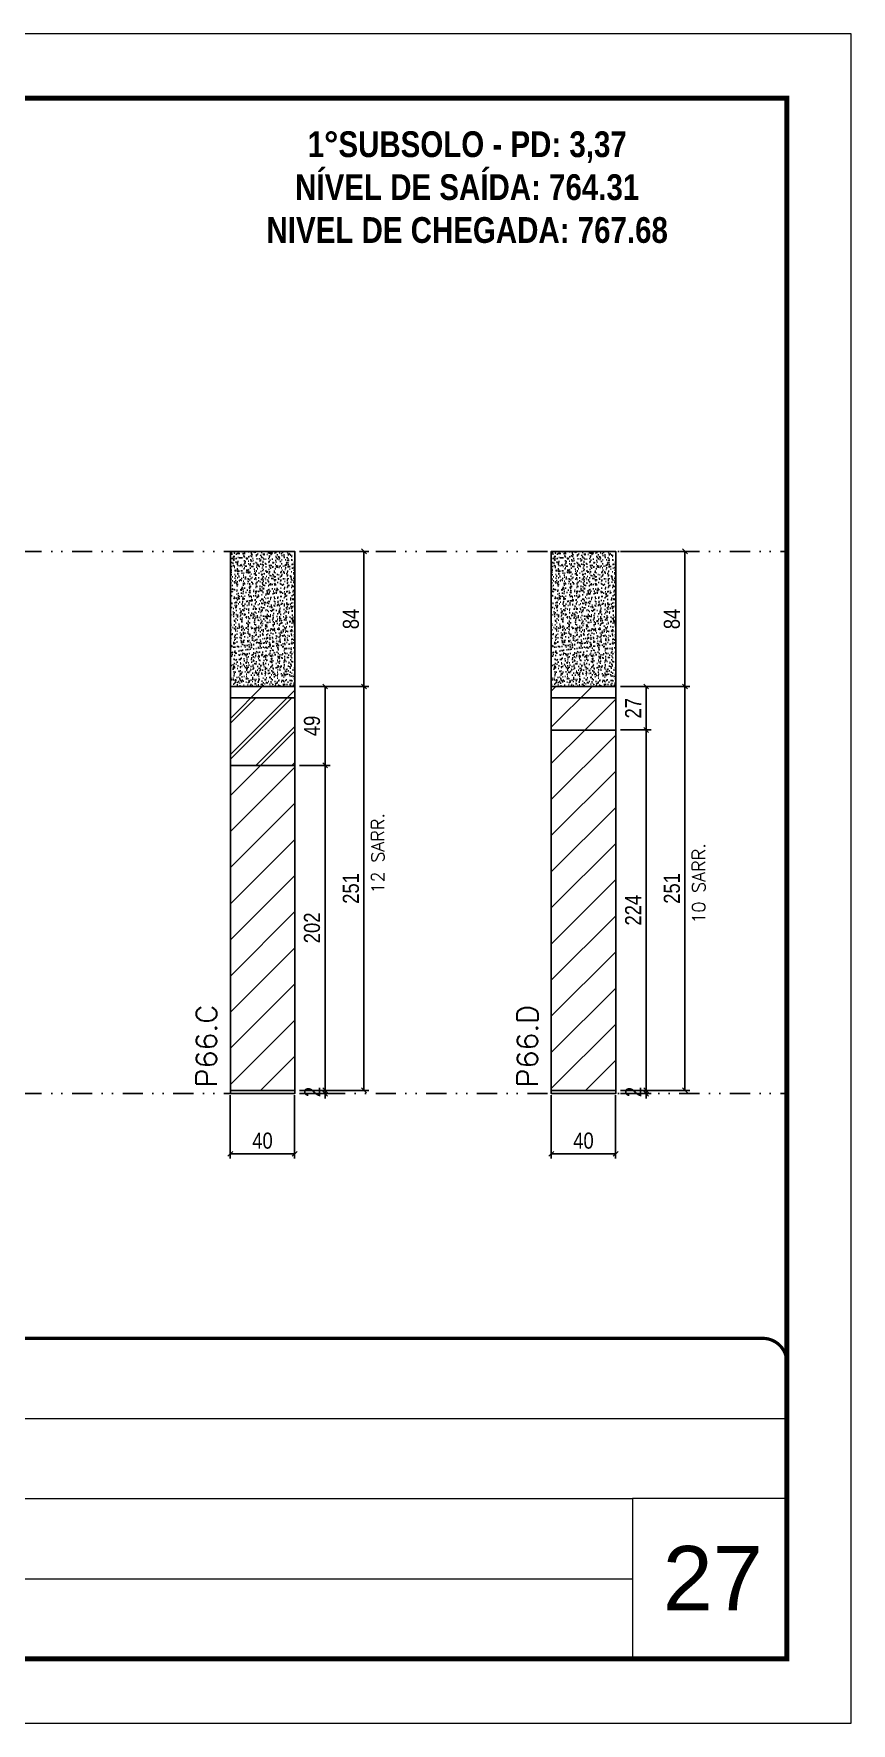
# Model space of a CAD drawing. Extents: x 2949 to 9230, y 1140 to 12527.
# Drawn here: x 7109 to 7618, y 4585 to 5635 of the extents above; entities that cross this region are included whole.
import ezdxf

# ---------------------------------------------------------------- set-up
doc = ezdxf.new("R2010")
doc.units = 0
for name, pattern in [('CONTINUO', [0]), ('DASHED', [0.75, 0.5, -0.25]), ('DIVIDE2', [0.625, 0.25, -0.125, 0, -0.125, 0, -0.125])]:
    doc.linetypes.add(name, pattern=pattern)
for name, color, linetype, lineweight in [('CARIMBO', 255, 'Continuous', 9), ('Folhas', 255, 'Continuous', 9), ('Hachura', 251, 'Continuous', 9), ('SARRAFO DE PRESSAO', 251, 'DASHED', 9), ('Texto Seção', 7, 'Continuous', 15)]:
    doc.layers.add(name, color=color, linetype=linetype, lineweight=lineweight)
for name, color, linetype in [('COTA', 241, 'Continuous'), ('NOMENCLATURA', 7, 'Continuous'), ('Nível', 160, 'Continuous'), ('Painéis', 200, 'Continuous'), ('SARR_2.2x7', 40, 'Continuous')]:
    doc.layers.add(name, color=color, linetype=linetype)
doc.styles.add('ARIAL', font='arial.ttf')
doc.styles.add('COTA TECNICA', font='techl___.ttf', dxfattribs={"height": 10})
doc.styles.add('COTA TECNICA-50', font='techl___.ttf', dxfattribs={"height": 10})
doc.styles.add('REGUA-120', font='ROMANS.shx', dxfattribs={"height": 15})
doc.styles.add('ROMANC', font='techb___.ttf', dxfattribs={"height": 2.5})
doc.styles.add('ROMANS', font='romans.shx')
doc.dimstyles.new('COTA PAINEL-50', dxfattribs={"dimtxt": 10, "dimasz": 3, "dimexe": 3, "dimexo": 3, "dimgap": 3, "dimtad": 1, "dimdec": 1, "dimzin": 12, "dimdsep": 46, "dimtxsty": 'COTA TECNICA-50', "dimblk1": 'OBLIQUE', "dimblk2": 'OBLIQUE', "dimsah": 1, "dimcen": 0.9, "dimclrd": 4, "dimclre": 4, "dimclrt": 240, "dimadec": 1, "dimazin": 3, "dimtfac": 1, "dimtdec": 1, "dimtmove": 0, "dimatfit": 3, "dimfxl": 1, "dimtolj": 1, "dimtzin": 12, "dimarcsym": 0})
doc.dimstyles.new('PAINEL', dxfattribs={"dimtxt": 10, "dimasz": 3, "dimexe": 3, "dimexo": 3, "dimgap": 3, "dimtad": 1, "dimdec": 1, "dimzin": 12, "dimdsep": 46, "dimtxsty": 'COTA TECNICA', "dimblk1": 'OBLIQUE', "dimblk2": 'OBLIQUE', "dimsah": 1, "dimcen": 0.9, "dimclrd": 4, "dimclre": 4, "dimclrt": 240, "dimadec": 1, "dimazin": 3, "dimtfac": 1, "dimtdec": 1, "dimtmove": 0, "dimatfit": 3, "dimfxl": 1, "dimtolj": 1, "dimtzin": 12, "dimarcsym": 0})
pattern_1 = [(45, (-126071.967, -22713.47), (-11.2253202, 11.2253202), [])]

# ---------------------------------------------------------------- blocks, each defined once
blk = doc.blocks.new('9999999999')
at = {"color": 30, "linetype": 'CONTINUO'}
for p, q in [((98564.6, 34379.6), (99584, 34379.6)), ((98564.6, 34329.8), (99488, 34329.8)), ((99584, 34329.8), (99488, 34329.8)), ((99488, 34329.8), (99488, 34230.2)), ((98564.6, 34280), (99488, 34280))]:
    blk.add_line(p, q, dxfattribs=at)
at = {"color": 30, "linetype": 'CONTINUO', "const_width": 2}
blk.add_lwpolyline([(99584, 34230.2), (99584, 34414.4, 0.414214), (99569, 34429.4), (98229, 34429.4, 0.414214), (98214, 34414.4), (98214, 34245.2, 0.414214), (98229, 34230.2), (99584, 34230.2)], format="xyb", dxfattribs=at)
at = {"layer": 'Folhas'}
blk.add_lwpolyline([(98139, 34190.2), (99624, 34190.2), (99624, 35240.2), (98139, 35240.2)], close=True, dxfattribs=at)
at = {"layer": 'Folhas', "color": 30, "const_width": 3}
blk.add_lwpolyline([(98214, 34230.2), (99584, 34230.2), (99584, 35200.2), (98214, 35200.2)], close=True, dxfattribs=at)
blk = doc.blocks.new('_Oblique')
at = {"color": 0, "linetype": 'ByBlock', "lineweight": -2}
blk.add_line((-0.5, -0.5), (0.5, 0.5), dxfattribs=at)
blk = doc.blocks.new('*D1502')
at = {"layer": 'COTA', "color": 4, "lineweight": -2, "transparency": 16777216}
for p, q in [((7231.6, 4975.6), (7231.6, 4936.2)), ((7271.6, 4975.6), (7271.6, 4936.2)), ((7231.6, 4939.2), (7271.6, 4939.2))]:
    blk.add_line(p, q, dxfattribs=at)
at = {"layer": 'Defpoints', "color": 0, "transparency": 16777216}
for p in [(7231.6, 4978.6), (7271.6, 4978.6), (7271.6, 4939.2)]:
    blk.add_point(p, dxfattribs=at)
at = {"layer": 'COTA', "color": 4, "lineweight": -2, "transparency": 16777216, "xscale": 3, "yscale": 3, "zscale": 3, "rotation": 180}
blk.add_blockref('_Oblique', (7231.6, 4939.2), dxfattribs=at)
at = {"layer": 'COTA', "color": 4, "lineweight": -2, "transparency": 16777216, "xscale": 3, "yscale": 3, "zscale": 3}
blk.add_blockref('_Oblique', (7271.6, 4939.2), dxfattribs=at)
at = {"layer": 'COTA', "color": 240, "transparency": 16777216, "insert": (7251.6, 4947.3), "char_height": 10, "attachment_point": 5, "style": 'COTA TECNICA'}
blk.add_mtext('\\A1;40', dxfattribs=at)
blk = doc.blocks.new('*D1503')
at = {"layer": 'COTA', "color": 4, "lineweight": -2, "transparency": 16777216}
for p, q in [((7274.6, 4978.6), (7293.6, 4978.6)), ((7290.6, 4978.6), (7290.6, 4981.6)), ((7290.6, 4976.6), (7290.6, 4978.6)), ((7274.6, 4976.6), (7293.6, 4976.6)), ((7290.6, 4976.6), (7290.6, 4973.6))]:
    blk.add_line(p, q, dxfattribs=at)
at = {"layer": 'Defpoints', "color": 0, "transparency": 16777216}
for p in [(7271.6, 4978.6), (7290.6, 4978.6), (7271.6, 4976.6)]:
    blk.add_point(p, dxfattribs=at)
at = {"layer": 'COTA', "color": 4, "lineweight": -2, "transparency": 16777216, "xscale": 3, "yscale": 3, "zscale": 3}
for p, rotation in [((7290.6, 4978.6), 270), ((7290.6, 4976.6), 90)]:
    blk.add_blockref('_Oblique', p, dxfattribs=dict(at, rotation=rotation))
at = {"layer": 'COTA', "color": 240, "transparency": 16777216, "insert": (7282.6, 4977.6), "char_height": 10, "attachment_point": 5, "rotation": 90, "style": 'COTA TECNICA-50'}
blk.add_mtext('\\A1;2', dxfattribs=at)
blk = doc.blocks.new('*D2094')
at = {"layer": 'COTA', "color": 4, "linetype": 'ByBlock', "lineweight": -2, "transparency": 16777216}
for p, q in [((7274.6, 5313.6), (7317.7, 5313.6)), ((7314.7, 5313.6), (7314.7, 5229.6)), ((7274.6, 5229.6), (7317.7, 5229.6))]:
    blk.add_line(p, q, dxfattribs=at)
at = {"layer": 'Defpoints', "color": 0, "linetype": 'ByBlock', "transparency": 16777216}
for p in [(7271.6, 5313.6), (7271.6, 5229.6), (7314.7, 5229.6)]:
    blk.add_point(p, dxfattribs=at)
at = {"layer": 'COTA', "color": 4, "linetype": 'ByBlock', "lineweight": -2, "transparency": 16777216, "xscale": 3, "yscale": 3, "zscale": 3}
for p, rotation in [((7314.7, 5313.6), 90), ((7314.7, 5229.6), 270)]:
    blk.add_blockref('_Oblique', p, dxfattribs=dict(at, rotation=rotation))
at = {"layer": 'COTA', "color": 240, "linetype": 'ByBlock', "transparency": 16777216, "insert": (7306.6, 5271.6), "char_height": 10, "attachment_point": 5, "rotation": 90, "style": 'COTA TECNICA'}
blk.add_mtext('\\A1;84', dxfattribs=at)
blk = doc.blocks.new('*D2095')
at = {"layer": 'COTA', "color": 4, "linetype": 'ByBlock', "lineweight": -2, "transparency": 16777216}
for p, q in [((7274.6, 5229.6), (7317.7, 5229.6)), ((7314.7, 4978.6), (7314.7, 5229.6)), ((7274.6, 4978.6), (7317.7, 4978.6))]:
    blk.add_line(p, q, dxfattribs=at)
at = {"layer": 'Defpoints', "color": 0, "linetype": 'ByBlock', "transparency": 16777216}
for p in [(7271.6, 5229.6), (7314.7, 5229.6), (7271.6, 4978.6)]:
    blk.add_point(p, dxfattribs=at)
at = {"layer": 'COTA', "color": 4, "linetype": 'ByBlock', "lineweight": -2, "transparency": 16777216, "xscale": 3, "yscale": 3, "zscale": 3}
for p, rotation in [((7314.7, 5229.6), 90), ((7314.7, 4978.6), 270)]:
    blk.add_blockref('_Oblique', p, dxfattribs=dict(at, rotation=rotation))
at = {"layer": 'COTA', "color": 240, "linetype": 'ByBlock', "transparency": 16777216, "insert": (7306.6, 5104.1), "char_height": 10, "attachment_point": 5, "rotation": 90, "style": 'COTA TECNICA'}
blk.add_mtext('\\A1;251', dxfattribs=at)
blk = doc.blocks.new('*D2096')
at = {"layer": 'COTA', "color": 4, "linetype": 'ByBlock', "lineweight": -2, "transparency": 16777216}
for p, q in [((7274.6, 5180.6), (7293.6, 5180.6)), ((7290.6, 4978.6), (7290.6, 5180.6)), ((7274.6, 4978.6), (7293.6, 4978.6))]:
    blk.add_line(p, q, dxfattribs=at)
at = {"layer": 'Defpoints', "color": 0, "linetype": 'ByBlock', "transparency": 16777216}
for p in [(7271.6, 5180.6), (7290.6, 5180.6), (7271.6, 4978.6)]:
    blk.add_point(p, dxfattribs=at)
at = {"layer": 'COTA', "color": 4, "linetype": 'ByBlock', "lineweight": -2, "transparency": 16777216, "xscale": 3, "yscale": 3, "zscale": 3}
for p, rotation in [((7290.6, 5180.6), 90), ((7290.6, 4978.6), 270)]:
    blk.add_blockref('_Oblique', p, dxfattribs=dict(at, rotation=rotation))
at = {"layer": 'COTA', "color": 240, "linetype": 'ByBlock', "transparency": 16777216, "insert": (7282.4, 5079.6), "char_height": 10, "attachment_point": 5, "rotation": 90, "style": 'COTA TECNICA'}
blk.add_mtext('\\A1;202', dxfattribs=at)
blk = doc.blocks.new('*D2097')
at = {"layer": 'COTA', "color": 4, "linetype": 'ByBlock', "lineweight": -2, "transparency": 16777216}
for p, q in [((7274.6, 5229.6), (7293.6, 5229.6)), ((7290.6, 5180.6), (7290.6, 5229.6)), ((7274.6, 5180.6), (7293.6, 5180.6))]:
    blk.add_line(p, q, dxfattribs=at)
at = {"layer": 'Defpoints', "color": 0, "linetype": 'ByBlock', "transparency": 16777216}
for p in [(7271.6, 5229.6), (7290.6, 5229.6), (7271.6, 5180.6)]:
    blk.add_point(p, dxfattribs=at)
at = {"layer": 'COTA', "color": 4, "linetype": 'ByBlock', "lineweight": -2, "transparency": 16777216, "xscale": 3, "yscale": 3, "zscale": 3}
for p, rotation in [((7290.6, 5229.6), 90), ((7290.6, 5180.6), 270)]:
    blk.add_blockref('_Oblique', p, dxfattribs=dict(at, rotation=rotation))
at = {"layer": 'COTA', "color": 240, "linetype": 'ByBlock', "transparency": 16777216, "insert": (7282.4, 5205.1), "char_height": 10, "attachment_point": 5, "rotation": 90, "style": 'COTA TECNICA'}
blk.add_mtext('\\A1;49', dxfattribs=at)
blk = doc.blocks.new('*D1504')
at = {"layer": 'COTA', "color": 4, "lineweight": -2, "transparency": 16777216}
for p, q in [((7431.1, 4975.6), (7431.1, 4936.2)), ((7471.1, 4975.6), (7471.1, 4936.2)), ((7431.1, 4939.2), (7471.1, 4939.2))]:
    blk.add_line(p, q, dxfattribs=at)
at = {"layer": 'Defpoints', "color": 0, "transparency": 16777216}
for p in [(7431.1, 4978.6), (7471.1, 4978.6), (7471.1, 4939.2)]:
    blk.add_point(p, dxfattribs=at)
at = {"layer": 'COTA', "color": 4, "lineweight": -2, "transparency": 16777216, "xscale": 3, "yscale": 3, "zscale": 3, "rotation": 180}
blk.add_blockref('_Oblique', (7431.1, 4939.2), dxfattribs=at)
at = {"layer": 'COTA', "color": 4, "lineweight": -2, "transparency": 16777216, "xscale": 3, "yscale": 3, "zscale": 3}
blk.add_blockref('_Oblique', (7471.1, 4939.2), dxfattribs=at)
at = {"layer": 'COTA', "color": 240, "transparency": 16777216, "insert": (7451.1, 4947.3), "char_height": 10, "attachment_point": 5, "style": 'COTA TECNICA'}
blk.add_mtext('\\A1;40', dxfattribs=at)
blk = doc.blocks.new('*D1505')
at = {"layer": 'COTA', "color": 4, "lineweight": -2, "transparency": 16777216}
for p, q in [((7474.1, 4978.6), (7493.1, 4978.6)), ((7490.1, 4978.6), (7490.1, 4981.6)), ((7490.1, 4976.6), (7490.1, 4978.6)), ((7474.1, 4976.6), (7493.1, 4976.6)), ((7490.1, 4976.6), (7490.1, 4973.6))]:
    blk.add_line(p, q, dxfattribs=at)
at = {"layer": 'Defpoints', "color": 0, "transparency": 16777216}
for p in [(7471.1, 4978.6), (7490.1, 4978.6), (7471.1, 4976.6)]:
    blk.add_point(p, dxfattribs=at)
at = {"layer": 'COTA', "color": 4, "lineweight": -2, "transparency": 16777216, "xscale": 3, "yscale": 3, "zscale": 3}
for p, rotation in [((7490.1, 4978.6), 270), ((7490.1, 4976.6), 90)]:
    blk.add_blockref('_Oblique', p, dxfattribs=dict(at, rotation=rotation))
at = {"layer": 'COTA', "color": 240, "transparency": 16777216, "insert": (7482.1, 4977.6), "char_height": 10, "attachment_point": 5, "rotation": 90, "style": 'COTA TECNICA-50'}
blk.add_mtext('\\A1;2', dxfattribs=at)
blk = doc.blocks.new('*D2098')
at = {"layer": 'COTA', "color": 4, "linetype": 'ByBlock', "lineweight": -2, "transparency": 16777216}
for p, q in [((7474.1, 5313.6), (7517.2, 5313.6)), ((7514.2, 5313.6), (7514.2, 5229.6)), ((7474.1, 5229.6), (7517.2, 5229.6))]:
    blk.add_line(p, q, dxfattribs=at)
at = {"layer": 'Defpoints', "color": 0, "linetype": 'ByBlock', "transparency": 16777216}
for p in [(7471.1, 5313.6), (7471.1, 5229.6), (7514.2, 5229.6)]:
    blk.add_point(p, dxfattribs=at)
at = {"layer": 'COTA', "color": 4, "linetype": 'ByBlock', "lineweight": -2, "transparency": 16777216, "xscale": 3, "yscale": 3, "zscale": 3}
for p, rotation in [((7514.2, 5313.6), 90), ((7514.2, 5229.6), 270)]:
    blk.add_blockref('_Oblique', p, dxfattribs=dict(at, rotation=rotation))
at = {"layer": 'COTA', "color": 240, "linetype": 'ByBlock', "transparency": 16777216, "insert": (7506.1, 5271.6), "char_height": 10, "attachment_point": 5, "rotation": 90, "style": 'COTA TECNICA'}
blk.add_mtext('\\A1;84', dxfattribs=at)
blk = doc.blocks.new('*D2099')
at = {"layer": 'COTA', "color": 4, "linetype": 'ByBlock', "lineweight": -2, "transparency": 16777216}
for p, q in [((7474.1, 5229.6), (7517.2, 5229.6)), ((7514.2, 4978.6), (7514.2, 5229.6)), ((7474.1, 4978.6), (7517.2, 4978.6))]:
    blk.add_line(p, q, dxfattribs=at)
at = {"layer": 'Defpoints', "color": 0, "linetype": 'ByBlock', "transparency": 16777216}
for p in [(7471.1, 5229.6), (7514.2, 5229.6), (7471.1, 4978.6)]:
    blk.add_point(p, dxfattribs=at)
at = {"layer": 'COTA', "color": 4, "linetype": 'ByBlock', "lineweight": -2, "transparency": 16777216, "xscale": 3, "yscale": 3, "zscale": 3}
for p, rotation in [((7514.2, 5229.6), 90), ((7514.2, 4978.6), 270)]:
    blk.add_blockref('_Oblique', p, dxfattribs=dict(at, rotation=rotation))
at = {"layer": 'COTA', "color": 240, "linetype": 'ByBlock', "transparency": 16777216, "insert": (7506.1, 5104.1), "char_height": 10, "attachment_point": 5, "rotation": 90, "style": 'COTA TECNICA'}
blk.add_mtext('\\A1;251', dxfattribs=at)
blk = doc.blocks.new('*D2100')
at = {"layer": 'COTA', "color": 4, "linetype": 'ByBlock', "lineweight": -2, "transparency": 16777216}
for p, q in [((7474.1, 5202.6), (7493.1, 5202.6)), ((7490.1, 4978.6), (7490.1, 5202.6)), ((7474.1, 4978.6), (7493.1, 4978.6))]:
    blk.add_line(p, q, dxfattribs=at)
at = {"layer": 'Defpoints', "color": 0, "linetype": 'ByBlock', "transparency": 16777216}
for p in [(7471.1, 5202.6), (7490.1, 5202.6), (7471.1, 4978.6)]:
    blk.add_point(p, dxfattribs=at)
at = {"layer": 'COTA', "color": 4, "linetype": 'ByBlock', "lineweight": -2, "transparency": 16777216, "xscale": 3, "yscale": 3, "zscale": 3}
for p, rotation in [((7490.1, 5202.6), 90), ((7490.1, 4978.6), 270)]:
    blk.add_blockref('_Oblique', p, dxfattribs=dict(at, rotation=rotation))
at = {"layer": 'COTA', "color": 240, "linetype": 'ByBlock', "transparency": 16777216, "insert": (7482, 5090.6), "char_height": 10, "attachment_point": 5, "rotation": 90, "style": 'COTA TECNICA'}
blk.add_mtext('\\A1;224', dxfattribs=at)
blk = doc.blocks.new('*D2101')
at = {"layer": 'COTA', "color": 4, "linetype": 'ByBlock', "lineweight": -2, "transparency": 16777216}
for p, q in [((7474.1, 5229.6), (7493.1, 5229.6)), ((7490.1, 5202.6), (7490.1, 5229.6)), ((7474.1, 5202.6), (7493.1, 5202.6))]:
    blk.add_line(p, q, dxfattribs=at)
at = {"layer": 'Defpoints', "color": 0, "linetype": 'ByBlock', "transparency": 16777216}
for p in [(7471.1, 5229.6), (7490.1, 5229.6), (7471.1, 5202.6)]:
    blk.add_point(p, dxfattribs=at)
at = {"layer": 'COTA', "color": 4, "linetype": 'ByBlock', "lineweight": -2, "transparency": 16777216, "xscale": 3, "yscale": 3, "zscale": 3}
for p, rotation in [((7490.1, 5229.6), 90), ((7490.1, 5202.6), 270)]:
    blk.add_blockref('_Oblique', p, dxfattribs=dict(at, rotation=rotation))
at = {"layer": 'COTA', "color": 240, "linetype": 'ByBlock', "transparency": 16777216, "insert": (7482, 5216.1), "char_height": 10, "attachment_point": 5, "rotation": 90, "style": 'COTA TECNICA'}
blk.add_mtext('\\A1;27', dxfattribs=at)

msp = doc.modelspace()

# ---------------------------------------------------------------- hatches: boundary and pattern name
at = {"layer": 'COTA', "linetype": 'ByBlock'}
h = msp.add_hatch(dxfattribs=at)
h.set_pattern_fill('AR-CONC', color=256, scale=0.03)
h.set_pattern_definition([(50, (-124477.4586, -23901.8456), (5.46554007, -0.47817257), [0.5715, -6.2865]), (355, (-124477.4586, -23901.8456), (-1.05730264, 5.73170536), [0.4572, -5.02921753]), (100.4514447, (-124477.003, -23901.8855), (4.40823741, 5.25353256), [0.48570026, -5.34270734]), (46.1842, (-124477.4586, -23900.3216), (8.13237123, -1.26126984), [0.85725, -9.42975]), (96.6355576, (-124476.781, -23900.427), (7.122124, 7.42278374), [0.7285507, -8.01406824]), (351.184151, (-124477.459, -23900.322), (7.122124, 7.42278374), [0.685799, -7.54379196]), (21, (-124476.6966, -23900.7026), (4.54843174, -3.06795595), [0.5715, -6.2865]), (326, (-124476.6966, -23900.7026), (1.85406085, 5.52563898), [0.4572, -5.0292]), (71.451445, (-124476.3176, -23900.9583), (6.40249258, 2.45768307), [0.48570026, -5.34269813]), (37.5, (-124477.4586, -23901.8456), (0.092658098, 2.536651166), [0, -4.96824, 0, -5.1054, 0, -5.04825]), (7.5, (-124477.4586, -23901.8456), (2.004589875, 3.005417245), [0, -2.91084, 0, -4.85394, 0, -1.92405]), (327.5, (-124479.1579, -23901.8456), (4.067717855, -0.17186232), [0, -1.905, 0, -5.9436, 0, -7.8867]), (317.5, (-124479.92, -23901.8456), (4.44387544, 0.76279473), [0, -2.4765, 0, -3.94716, 0, -5.6007])])
h.paths.add_polyline_path([(7231.64, 5229.57), (7271.64, 5229.57), (7271.64, 5313.57), (7231.64, 5313.57)])
h = msp.add_hatch(dxfattribs=at)
h.set_pattern_fill('AR-CONC', color=256, scale=0.03)
h.set_pattern_definition([(50, (-124277.9574, -23901.8456), (5.46554007, -0.47817257), [0.5715, -6.2865]), (355, (-124277.9574, -23901.8456), (-1.05730264, 5.73170536), [0.4572, -5.02921753]), (100.4514447, (-124277.502, -23901.8855), (4.40823741, 5.25353256), [0.48570026, -5.34270734]), (46.1842, (-124277.9574, -23900.3216), (8.13237123, -1.26126984), [0.85725, -9.42975]), (96.6355576, (-124277.28, -23900.427), (7.122124, 7.42278374), [0.7285507, -8.01406824]), (351.184151, (-124277.957, -23900.322), (7.122124, 7.42278374), [0.685799, -7.54379196]), (21, (-124277.1954, -23900.7026), (4.54843174, -3.06795595), [0.5715, -6.2865]), (326, (-124277.1954, -23900.7026), (1.85406085, 5.52563898), [0.4572, -5.0292]), (71.451445, (-124276.8163, -23900.9583), (6.40249258, 2.45768307), [0.48570026, -5.34269813]), (37.5, (-124277.9574, -23901.8456), (0.092658098, 2.536651166), [0, -4.96824, 0, -5.1054, 0, -5.04825]), (7.5, (-124277.9574, -23901.8456), (2.004589875, 3.005417245), [0, -2.91084, 0, -4.85394, 0, -1.92405]), (327.5, (-124279.6566, -23901.8456), (4.067717855, -0.17186232), [0, -1.905, 0, -5.9436, 0, -7.8867]), (317.5, (-124280.4186, -23901.8456), (4.44387544, 0.76279473), [0, -2.4765, 0, -3.94716, 0, -5.6007])])
h.paths.add_polyline_path([(7431.14, 5229.57), (7471.14, 5229.57), (7471.14, 5313.57), (7431.14, 5313.57)])
at = {"layer": 'Hachura', "linetype": 'ByBlock'}
h = msp.add_hatch(dxfattribs=at)
h.set_pattern_fill('ANSI31', color=256, scale=5)
h.set_pattern_definition([(45, (-126071.967, -22755.47), (-11.2253202, 11.2253202), [])])
h.paths.add_polyline_path([(7271.64, 5229.57), (7231.64, 5229.57), (7231.64, 5180.57), (7271.64, 5180.57)])
h = msp.add_hatch(dxfattribs=at)
h.set_pattern_fill('ANSI31', color=256, scale=5)
h.set_pattern_definition(pattern_1)
h.paths.add_polyline_path([(7471.14, 5229.57), (7431.14, 5229.57), (7431.14, 5202.57), (7471.14, 5202.57)])
h = msp.add_hatch(dxfattribs=at)
h.set_pattern_fill('ANSI31', color=256, scale=5)
h.set_pattern_definition(pattern_1)
h.paths.add_polyline_path([(7271.64, 5222.57), (7231.64, 5222.57), (7231.64, 4978.57), (7271.64, 4978.57)])
h = msp.add_hatch(dxfattribs=at)
h.set_pattern_fill('ANSI31', color=256, scale=5)
h.set_pattern_definition(pattern_1)
h.paths.add_polyline_path([(7471.14, 5202.57), (7431.14, 5202.57), (7431.14, 4978.57), (7471.14, 4978.57)])

# ---------------------------------------------------------------- linework, layer by layer
at = {"layer": 'COTA', "linetype": 'ByBlock'}
for points in [[(7231.64, 5229.57), (7271.64, 5229.57), (7271.64, 5313.57), (7231.64, 5313.57)], [(7431.14, 5229.57), (7471.14, 5229.57), (7471.14, 5313.57), (7431.14, 5313.57)]]:
    msp.add_lwpolyline(points, close=True, dxfattribs=at)
at = {"layer": 'Nível', "color": 4, "linetype": 'DIVIDE2', "ltscale": 50}
for p, q in [((6567.19, 5313.57), (7577.53, 5313.57)), ((6567.19, 4976.57), (7577.53, 4976.57))]:
    msp.add_line(p, q, dxfattribs=at)
at = {"layer": 'Painéis'}
for p, q in [((7231.64, 5229.57), (7271.64, 5229.57)), ((7271.64, 5229.57), (7231.64, 5229.57)), ((7231.64, 5229.57), (7231.64, 5229.57)), ((7271.64, 5229.57), (7271.64, 5229.57)), ((7431.14, 5229.57), (7471.14, 5229.57)), ((7471.14, 5229.57), (7431.14, 5229.57)), ((7431.14, 5229.57), (7431.14, 5229.57)), ((7471.14, 5229.57), (7471.14, 5229.57)), ((7431.14, 5202.57), (7471.14, 5202.57)), ((7231.64, 5180.57), (7271.64, 5180.57))]:
    msp.add_line(p, q, dxfattribs=at)
for points in [[(7231.64, 4978.57), (7271.64, 4978.57), (7271.64, 5229.57), (7231.64, 5229.57)], [(7431.14, 4978.57), (7471.14, 4978.57), (7471.14, 5229.57), (7431.14, 5229.57)], [(7231.64, 4978.57), (7271.64, 4978.57), (7271.64, 4976.57), (7231.64, 4976.57)], [(7431.14, 4978.57), (7471.14, 4978.57), (7471.14, 4976.57), (7431.14, 4976.57)]]:
    msp.add_lwpolyline(points, close=True, dxfattribs=at)
at = {"layer": 'SARR_2.2x7'}
for p, q in [((7231.64, 5222.57), (7271.64, 5222.57)), ((7431.14, 5222.57), (7471.14, 5222.57))]:
    msp.add_line(p, q, dxfattribs=at)

# ---------------------------------------------------------------- block references
at = {"layer": 'SARRAFO DE PRESSAO', "color": 6, "linetype": 'ByBlock'}
msp.add_blockref('9999999999', (-92006.44, -29604.92), dxfattribs=at)

# ---------------------------------------------------------------- texts
at = {"layer": 'CARIMBO', "style": 'ARIAL'}
msp.add_text('27', height=40, dxfattribs=at).set_placement((7500.39, 4655.43))
at = {"layer": 'NOMENCLATURA', "color": 2, "insert": (7378.86, 5601.34), "char_height": 16, "attachment_point": 2, "style": 'ROMANC'}
msp.add_mtext_dynamic_manual_height_columns('\\P1°SUBSOLO - PD: 3,37\\PNÍVEL DE SAÍDA: 764.31\\PNIVEL DE CHEGADA: 767.68', width=300.2766, gutter_width=1, heights=[0], dxfattribs=at)
at = {"layer": 'Texto Seção', "linetype": 'Continuous', "style": 'ROMANS'}
for s, p in [('12 SARR.', (7327.27, 5100.94)), ('10 SARR.', (7526.77, 5082.2))]:
    msp.add_text(s, height=8, rotation=90, dxfattribs=at).set_placement(p)
at = {"layer": 'Texto Seção', "char_height": 13, "attachment_point": 7, "rotation": 90, "style": 'REGUA-120'}
for s, insert, width in [('P66.C', (7223.31, 4980.49), 285.3299), ('P66.D', (7422.81, 4980.49), 116.021)]:
    msp.add_mtext(s, dxfattribs=dict(at, insert=insert, width=width))

# ---------------------------------------------------------------- dimensions: what is measured, and where the dimension line sits
at = {"layer": 'COTA', "linetype": 'ByBlock'}
for base, p1, p2, picture, middle in [((7314.73, 5229.57), (7271.64, 5313.57), (7271.64, 5229.57), '*D2094', (7306.63, 5271.57)), ((7514.23, 5229.57), (7471.14, 5313.57), (7471.14, 5229.57), '*D2098', (7506.13, 5271.57)), ((7314.73, 5229.57), (7271.64, 4978.57), (7271.64, 5229.57), '*D2095', (7306.62, 5104.07)), ((7514.23, 5229.57), (7471.14, 4978.57), (7471.14, 5229.57), '*D2099', (7506.12, 5104.07)), ((7490.05, 5202.57), (7471.14, 4978.57), (7471.14, 5202.57), '*D2100', (7481.98, 5090.57)), ((7290.55, 5180.57), (7271.64, 4978.57), (7271.64, 5180.57), '*D2096', (7282.45, 5079.57))]:
    dim = msp.add_linear_dim(base=base, p1=p1, p2=p2, angle=90, dimstyle='PAINEL', dxfattribs=at)
    dim.commit()
    dim.dimension.update_dxf_attribs({"geometry": picture, "text_midpoint": middle})
for base, p1, p2, picture, middle in [((7290.55, 5229.57), (7271.64, 5180.57), (7271.64, 5229.57), '*D2097', (7282.45, 5205.07)), ((7490.05, 5229.57), (7471.14, 5202.57), (7471.14, 5229.57), '*D2101', (7481.98, 5216.07))]:
    dim = msp.add_linear_dim(base=base, p1=p1, p2=p2, angle=90, dimstyle='PAINEL', override={"dimtmove": 1}, dxfattribs=at)
    dim.commit()
    dim.dimension.update_dxf_attribs({"geometry": picture, "text_midpoint": middle})
at = {"layer": 'COTA'}
for base, p1, p2, picture, middle in [((7271.64, 4939.22), (7231.64, 4978.57), (7271.64, 4978.57), '*D1502', (7251.64, 4947.32)), ((7471.14, 4939.22), (7431.14, 4978.57), (7471.14, 4978.57), '*D1504', (7451.14, 4947.32))]:
    dim = msp.add_linear_dim(base=base, p1=p1, p2=p2, dimstyle='PAINEL', override={"dimarcsym": 2}, dxfattribs=at)
    dim.commit()
    dim.dimension.update_dxf_attribs({"geometry": picture, "text_midpoint": middle})
for base, p1, p2, picture, middle in [((7290.55, 4978.57), (7271.64, 4976.57), (7271.64, 4978.57), '*D1503', (7290.55, 4977.57)), ((7490.05, 4978.57), (7471.14, 4976.57), (7471.14, 4978.57), '*D1505', (7490.05, 4977.57))]:
    dim = msp.add_linear_dim(base=base, p1=p1, p2=p2, angle=90, dimstyle='COTA PAINEL-50', dxfattribs=at)
    dim.commit()
    dim.dimension.update_dxf_attribs({"geometry": picture, "text_midpoint": middle, "dimtype": 160})

doc.saveas('drawing.dxf')
